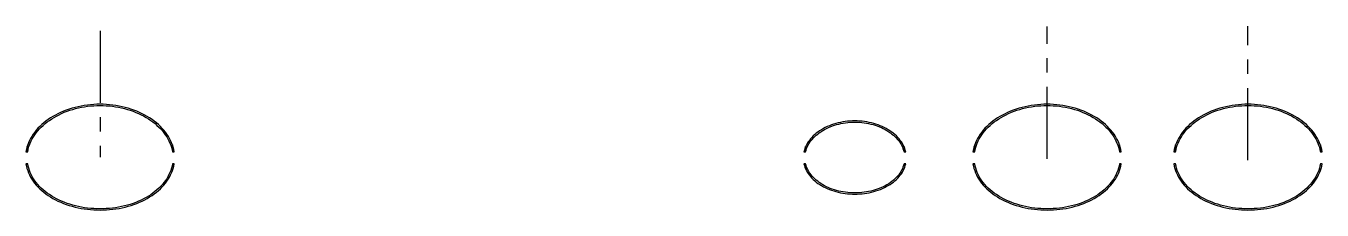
# Model space of a CAD drawing. Header units: millimetres. Extents: x -379292 to 1221486, y 92049 to 447512.
# Drawn here: x -117356.8 to -117131, y 273518.5 to 273550.5 of the extents above; entities that cross this region are included whole.
import ezdxf

# ---------------------------------------------------------------- set-up
doc = ezdxf.new("R2010")
doc.units = ezdxf.units.MM
doc.linetypes.add('CENTER', pattern=[2, 1.25, -0.25, 0.25, -0.25])
doc.layers.add('_Systemair', color=3, linetype='Continuous', lineweight=30)
doc.layers.add('_Systemair Ventilation Equipments', color=7, linetype='Continuous', lineweight=30)

# ---------------------------------------------------------------- blocks, each defined once
blk = doc.blocks.new('AXC 1000 L')
at = {"layer": '_Systemair Ventilation Equipments', "color": 2, "linetype": 'CENTER'}
for p, q in [((10022.364, 3644.543), (10022.364, 3646.874)), ((10025.864, 3644.567), (10025.864, 3646.863)), ((10042.364, 3646.79), (10042.364, 3644.592))]:
    blk.add_line(p, q, dxfattribs=at)
at = {"layer": '_Systemair Ventilation Equipments', "color": 7, "linetype": 'Continuous'}
for p, q in [((10021.5, 3645.276), (10021.542, 3645.301)), ((10021.542, 3645.301), (10021.585, 3645.326)), ((10021.605, 3645.31), (10021.562, 3645.286)), ((10021.585, 3645.326), (10021.631, 3645.35)), ((10021.649, 3645.332), (10021.605, 3645.31)), ((10021.631, 3645.35), (10021.678, 3645.372)), ((10021.694, 3645.353), (10021.649, 3645.332)), ((10021.678, 3645.372), (10021.726, 3645.392)), ((10021.741, 3645.373), (10021.694, 3645.353)), ((10021.726, 3645.392), (10021.775, 3645.411)), ((10021.788, 3645.392), (10021.741, 3645.373)), ((10021.775, 3645.411), (10021.825, 3645.429)), ((10021.837, 3645.409), (10021.788, 3645.392)), ((10021.825, 3645.429), (10021.875, 3645.444)), ((10021.887, 3645.424), (10021.837, 3645.409)), ((10021.875, 3645.444), (10021.927, 3645.459)), ((10021.938, 3645.438), (10021.887, 3645.424)), ((10021.927, 3645.459), (10021.98, 3645.471)), ((10021.99, 3645.451), (10021.938, 3645.438)), ((10021.98, 3645.471), (10022.033, 3645.482)), ((10022.042, 3645.462), (10021.99, 3645.451)), ((10022.033, 3645.482), (10022.087, 3645.492)), ((10022.095, 3645.471), (10022.042, 3645.462)), ((10022.087, 3645.492), (10022.142, 3645.5)), ((10022.148, 3645.478), (10022.095, 3645.471)), ((10022.142, 3645.5), (10022.197, 3645.506)), ((10022.202, 3645.484), (10022.148, 3645.478)), ((10022.197, 3645.506), (10022.253, 3645.51)), ((10022.256, 3645.488), (10022.202, 3645.484)), ((10022.253, 3645.51), (10022.308, 3645.513)), ((10022.31, 3645.491), (10022.256, 3645.488)), ((10022.308, 3645.513), (10022.364, 3645.513)), ((10022.364, 3645.492), (10022.31, 3645.491)), ((10022.364, 3645.513), (10022.419, 3645.513)), ((10022.418, 3645.491), (10022.364, 3645.492)), ((10022.472, 3645.488), (10022.418, 3645.491)), ((10022.419, 3645.513), (10022.475, 3645.51)), ((10022.527, 3645.484), (10022.472, 3645.488)), ((10022.475, 3645.51), (10022.53, 3645.506)), ((10022.58, 3645.478), (10022.527, 3645.484)), ((10022.53, 3645.506), (10022.585, 3645.5)), ((10022.634, 3645.471), (10022.58, 3645.478)), ((10022.585, 3645.5), (10022.64, 3645.492)), ((10022.687, 3645.461), (10022.634, 3645.471)), ((10022.64, 3645.492), (10022.694, 3645.483)), ((10022.739, 3645.451), (10022.687, 3645.461)), ((10022.694, 3645.483), (10022.748, 3645.471)), ((10022.79, 3645.438), (10022.739, 3645.451)), ((10022.748, 3645.471), (10022.8, 3645.459)), ((10022.841, 3645.424), (10022.79, 3645.438)), ((10022.8, 3645.459), (10022.852, 3645.444)), ((10022.89, 3645.409), (10022.841, 3645.424)), ((10022.852, 3645.444), (10022.904, 3645.428)), ((10022.939, 3645.392), (10022.89, 3645.409)), ((10022.904, 3645.428), (10022.954, 3645.411)), ((10022.987, 3645.374), (10022.939, 3645.392)), ((10022.954, 3645.411), (10023.003, 3645.392)), ((10023.034, 3645.354), (10022.987, 3645.374)), ((10023.003, 3645.392), (10023.051, 3645.371)), ((10023.079, 3645.332), (10023.034, 3645.354)), ((10023.051, 3645.371), (10023.097, 3645.35)), ((10023.123, 3645.309), (10023.079, 3645.332)), ((10023.097, 3645.35), (10023.142, 3645.326)), ((10023.166, 3645.285), (10023.123, 3645.309)), ((10023.142, 3645.326), (10023.186, 3645.302)), ((10023.186, 3645.302), (10023.228, 3645.276)), ((10025, 3645.276), (10025.042, 3645.301)), ((10025.042, 3645.301), (10025.085, 3645.326)), ((10025.105, 3645.31), (10025.062, 3645.286)), ((10025.085, 3645.326), (10025.131, 3645.35)), ((10025.149, 3645.332), (10025.105, 3645.31)), ((10025.131, 3645.35), (10025.178, 3645.372)), ((10025.194, 3645.353), (10025.149, 3645.332)), ((10025.178, 3645.372), (10025.226, 3645.392)), ((10025.241, 3645.373), (10025.194, 3645.353)), ((10025.226, 3645.392), (10025.275, 3645.411)), ((10025.288, 3645.392), (10025.241, 3645.373)), ((10025.275, 3645.411), (10025.325, 3645.429)), ((10025.337, 3645.409), (10025.288, 3645.392)), ((10025.325, 3645.429), (10025.375, 3645.444)), ((10025.387, 3645.424), (10025.337, 3645.409)), ((10025.375, 3645.444), (10025.427, 3645.459)), ((10025.438, 3645.438), (10025.387, 3645.424)), ((10025.427, 3645.459), (10025.48, 3645.471)), ((10025.49, 3645.451), (10025.438, 3645.438)), ((10025.48, 3645.471), (10025.533, 3645.482)), ((10025.542, 3645.462), (10025.49, 3645.451)), ((10025.533, 3645.482), (10025.587, 3645.492)), ((10025.595, 3645.471), (10025.542, 3645.462)), ((10025.587, 3645.492), (10025.642, 3645.5)), ((10025.648, 3645.478), (10025.595, 3645.471)), ((10025.642, 3645.5), (10025.697, 3645.506)), ((10025.702, 3645.484), (10025.648, 3645.478)), ((10025.697, 3645.506), (10025.753, 3645.51)), ((10025.756, 3645.488), (10025.702, 3645.484)), ((10025.753, 3645.51), (10025.808, 3645.513)), ((10025.81, 3645.491), (10025.756, 3645.488)), ((10025.808, 3645.513), (10025.864, 3645.513)), ((10025.864, 3645.492), (10025.81, 3645.491)), ((10025.864, 3645.513), (10025.919, 3645.513)), ((10025.918, 3645.491), (10025.864, 3645.492)), ((10025.972, 3645.488), (10025.918, 3645.491)), ((10025.919, 3645.513), (10025.975, 3645.51)), ((10026.027, 3645.484), (10025.972, 3645.488)), ((10025.975, 3645.51), (10026.03, 3645.506)), ((10026.08, 3645.478), (10026.027, 3645.484)), ((10026.03, 3645.506), (10026.085, 3645.5)), ((10026.134, 3645.471), (10026.08, 3645.478)), ((10026.085, 3645.5), (10026.14, 3645.492)), ((10026.187, 3645.461), (10026.134, 3645.471)), ((10026.14, 3645.492), (10026.194, 3645.483)), ((10026.239, 3645.451), (10026.187, 3645.461)), ((10026.194, 3645.483), (10026.248, 3645.471)), ((10026.29, 3645.438), (10026.239, 3645.451)), ((10026.248, 3645.471), (10026.3, 3645.459)), ((10026.341, 3645.424), (10026.29, 3645.438)), ((10026.3, 3645.459), (10026.352, 3645.444)), ((10026.39, 3645.409), (10026.341, 3645.424)), ((10026.352, 3645.444), (10026.404, 3645.428)), ((10026.439, 3645.392), (10026.39, 3645.409)), ((10026.404, 3645.428), (10026.454, 3645.411)), ((10026.487, 3645.374), (10026.439, 3645.392)), ((10026.454, 3645.411), (10026.503, 3645.392)), ((10026.534, 3645.354), (10026.487, 3645.374)), ((10026.503, 3645.392), (10026.551, 3645.371)), ((10026.579, 3645.332), (10026.534, 3645.354)), ((10026.551, 3645.371), (10026.597, 3645.35)), ((10026.623, 3645.309), (10026.579, 3645.332)), ((10026.597, 3645.35), (10026.642, 3645.326)), ((10026.666, 3645.285), (10026.623, 3645.309)), ((10026.642, 3645.326), (10026.686, 3645.302)), ((10026.686, 3645.302), (10026.728, 3645.276)), ((10041.5, 3645.276), (10041.542, 3645.301)), ((10041.542, 3645.301), (10041.585, 3645.326)), ((10041.605, 3645.31), (10041.562, 3645.286)), ((10041.585, 3645.326), (10041.631, 3645.35)), ((10041.649, 3645.332), (10041.605, 3645.31)), ((10041.631, 3645.35), (10041.678, 3645.372)), ((10041.694, 3645.353), (10041.649, 3645.332)), ((10041.678, 3645.372), (10041.726, 3645.392)), ((10041.741, 3645.373), (10041.694, 3645.353)), ((10041.726, 3645.392), (10041.775, 3645.411)), ((10041.788, 3645.392), (10041.741, 3645.373)), ((10041.775, 3645.411), (10041.825, 3645.429)), ((10041.837, 3645.409), (10041.788, 3645.392)), ((10041.825, 3645.429), (10041.875, 3645.444)), ((10041.887, 3645.424), (10041.837, 3645.409)), ((10041.875, 3645.444), (10041.927, 3645.459)), ((10041.938, 3645.438), (10041.887, 3645.424)), ((10041.927, 3645.459), (10041.98, 3645.471)), ((10041.99, 3645.451), (10041.938, 3645.438)), ((10041.98, 3645.471), (10042.033, 3645.482)), ((10042.042, 3645.462), (10041.99, 3645.451)), ((10042.033, 3645.482), (10042.087, 3645.492)), ((10042.095, 3645.471), (10042.042, 3645.462)), ((10042.087, 3645.492), (10042.142, 3645.5)), ((10042.148, 3645.478), (10042.095, 3645.471)), ((10042.142, 3645.5), (10042.197, 3645.506)), ((10042.202, 3645.484), (10042.148, 3645.478)), ((10042.197, 3645.506), (10042.253, 3645.51)), ((10042.256, 3645.488), (10042.202, 3645.484)), ((10042.253, 3645.51), (10042.308, 3645.513)), ((10042.31, 3645.491), (10042.256, 3645.488)), ((10042.308, 3645.513), (10042.364, 3645.513)), ((10042.364, 3645.492), (10042.31, 3645.491)), ((10042.364, 3645.513), (10042.419, 3645.513)), ((10042.418, 3645.491), (10042.364, 3645.492)), ((10042.472, 3645.488), (10042.418, 3645.491)), ((10042.419, 3645.513), (10042.475, 3645.51)), ((10042.527, 3645.484), (10042.472, 3645.488)), ((10042.475, 3645.51), (10042.53, 3645.506)), ((10042.58, 3645.478), (10042.527, 3645.484)), ((10042.53, 3645.506), (10042.585, 3645.5)), ((10042.634, 3645.471), (10042.58, 3645.478)), ((10042.585, 3645.5), (10042.64, 3645.492)), ((10042.687, 3645.461), (10042.634, 3645.471)), ((10042.64, 3645.492), (10042.694, 3645.483)), ((10042.739, 3645.451), (10042.687, 3645.461)), ((10042.694, 3645.483), (10042.748, 3645.471)), ((10042.79, 3645.438), (10042.739, 3645.451)), ((10042.748, 3645.471), (10042.8, 3645.459)), ((10042.841, 3645.424), (10042.79, 3645.438)), ((10042.8, 3645.459), (10042.852, 3645.444)), ((10042.89, 3645.409), (10042.841, 3645.424)), ((10042.852, 3645.444), (10042.904, 3645.428)), ((10042.939, 3645.392), (10042.89, 3645.409)), ((10042.904, 3645.428), (10042.954, 3645.411)), ((10042.987, 3645.374), (10042.939, 3645.392)), ((10042.954, 3645.411), (10043.003, 3645.392)), ((10043.034, 3645.354), (10042.987, 3645.374)), ((10043.003, 3645.392), (10043.051, 3645.371)), ((10043.079, 3645.332), (10043.034, 3645.354)), ((10043.051, 3645.371), (10043.097, 3645.35)), ((10043.123, 3645.309), (10043.079, 3645.332)), ((10043.097, 3645.35), (10043.142, 3645.326)), ((10043.166, 3645.285), (10043.123, 3645.309)), ((10043.142, 3645.326), (10043.186, 3645.302)), ((10043.186, 3645.302), (10043.228, 3645.276)), ((10021.251, 3645.061), (10021.281, 3645.095)), ((10021.308, 3645.085), (10021.279, 3645.052)), ((10021.281, 3645.095), (10021.313, 3645.127)), ((10021.339, 3645.117), (10021.308, 3645.085)), ((10021.313, 3645.127), (10021.347, 3645.159)), ((10021.372, 3645.147), (10021.339, 3645.117)), ((10021.347, 3645.159), (10021.383, 3645.19)), ((10021.406, 3645.177), (10021.372, 3645.147)), ((10021.383, 3645.19), (10021.42, 3645.22)), ((10021.443, 3645.206), (10021.406, 3645.177)), ((10021.42, 3645.22), (10021.459, 3645.248)), ((10021.481, 3645.234), (10021.443, 3645.206)), ((10021.459, 3645.248), (10021.5, 3645.276)), ((10021.521, 3645.26), (10021.481, 3645.234)), ((10021.562, 3645.286), (10021.521, 3645.26)), ((10023.207, 3645.26), (10023.166, 3645.285)), ((10023.247, 3645.234), (10023.207, 3645.26)), ((10023.228, 3645.276), (10023.269, 3645.248)), ((10023.285, 3645.206), (10023.247, 3645.234)), ((10023.269, 3645.248), (10023.308, 3645.22)), ((10023.321, 3645.177), (10023.285, 3645.206)), ((10023.308, 3645.22), (10023.345, 3645.19)), ((10023.356, 3645.147), (10023.321, 3645.177)), ((10023.345, 3645.19), (10023.381, 3645.16)), ((10023.389, 3645.116), (10023.356, 3645.147)), ((10023.381, 3645.16), (10023.414, 3645.128)), ((10023.421, 3645.084), (10023.389, 3645.116)), ((10023.414, 3645.128), (10023.446, 3645.096)), ((10023.45, 3645.051), (10023.421, 3645.084)), ((10023.446, 3645.096), (10023.476, 3645.062)), ((10024.751, 3645.061), (10024.781, 3645.095)), ((10024.808, 3645.085), (10024.779, 3645.052)), ((10024.781, 3645.095), (10024.813, 3645.127)), ((10024.839, 3645.117), (10024.808, 3645.085)), ((10024.813, 3645.127), (10024.847, 3645.159)), ((10024.872, 3645.147), (10024.839, 3645.117)), ((10024.847, 3645.159), (10024.883, 3645.19)), ((10024.906, 3645.177), (10024.872, 3645.147)), ((10024.883, 3645.19), (10024.92, 3645.22)), ((10024.943, 3645.206), (10024.906, 3645.177)), ((10024.92, 3645.22), (10024.959, 3645.248)), ((10024.981, 3645.234), (10024.943, 3645.206)), ((10024.959, 3645.248), (10025, 3645.276)), ((10025.021, 3645.26), (10024.981, 3645.234)), ((10025.062, 3645.286), (10025.021, 3645.26)), ((10026.707, 3645.26), (10026.666, 3645.285)), ((10026.747, 3645.234), (10026.707, 3645.26)), ((10026.728, 3645.276), (10026.769, 3645.248)), ((10026.785, 3645.206), (10026.747, 3645.234)), ((10026.769, 3645.248), (10026.808, 3645.22)), ((10026.821, 3645.177), (10026.785, 3645.206)), ((10026.808, 3645.22), (10026.845, 3645.19)), ((10026.856, 3645.147), (10026.821, 3645.177)), ((10026.845, 3645.19), (10026.881, 3645.16)), ((10026.889, 3645.116), (10026.856, 3645.147)), ((10026.881, 3645.16), (10026.914, 3645.128)), ((10026.921, 3645.084), (10026.889, 3645.116)), ((10026.914, 3645.128), (10026.946, 3645.096)), ((10026.95, 3645.051), (10026.921, 3645.084)), ((10026.946, 3645.096), (10026.976, 3645.062)), ((10028.602, 3645.052), (10028.633, 3645.072)), ((10028.633, 3645.072), (10028.666, 3645.091)), ((10028.685, 3645.074), (10028.654, 3645.056)), ((10028.666, 3645.091), (10028.7, 3645.109)), ((10028.718, 3645.091), (10028.685, 3645.074)), ((10028.7, 3645.109), (10028.735, 3645.125)), ((10028.751, 3645.107), (10028.718, 3645.091)), ((10028.735, 3645.125), (10028.771, 3645.141)), ((10028.786, 3645.122), (10028.751, 3645.107)), ((10028.771, 3645.141), (10028.808, 3645.155)), ((10028.822, 3645.136), (10028.786, 3645.122)), ((10028.808, 3645.155), (10028.846, 3645.168)), ((10028.858, 3645.148), (10028.822, 3645.136)), ((10028.846, 3645.168), (10028.885, 3645.18)), ((10028.896, 3645.16), (10028.858, 3645.148)), ((10028.885, 3645.18), (10028.924, 3645.19)), ((10028.934, 3645.17), (10028.896, 3645.16)), ((10028.924, 3645.19), (10028.964, 3645.199)), ((10028.973, 3645.178), (10028.934, 3645.17)), ((10028.964, 3645.199), (10029.005, 3645.207)), ((10029.013, 3645.186), (10028.973, 3645.178)), ((10029.005, 3645.207), (10029.046, 3645.213)), ((10029.052, 3645.192), (10029.013, 3645.186)), ((10029.046, 3645.213), (10029.088, 3645.218)), ((10029.092, 3645.197), (10029.052, 3645.192)), ((10029.088, 3645.218), (10029.13, 3645.222)), ((10029.133, 3645.2), (10029.092, 3645.197)), ((10029.13, 3645.222), (10029.172, 3645.224)), ((10029.173, 3645.202), (10029.133, 3645.2)), ((10029.172, 3645.224), (10029.214, 3645.224)), ((10029.214, 3645.203), (10029.173, 3645.202)), ((10029.214, 3645.224), (10029.256, 3645.224)), ((10029.255, 3645.202), (10029.214, 3645.203)), ((10029.295, 3645.2), (10029.255, 3645.202)), ((10029.256, 3645.224), (10029.298, 3645.222)), ((10029.336, 3645.197), (10029.295, 3645.2)), ((10029.298, 3645.222), (10029.34, 3645.218)), ((10029.376, 3645.192), (10029.336, 3645.197)), ((10029.34, 3645.218), (10029.382, 3645.213)), ((10029.416, 3645.186), (10029.376, 3645.192)), ((10029.382, 3645.213), (10029.423, 3645.207)), ((10029.455, 3645.178), (10029.416, 3645.186)), ((10029.423, 3645.207), (10029.464, 3645.199)), ((10029.494, 3645.17), (10029.455, 3645.178)), ((10029.464, 3645.199), (10029.504, 3645.19)), ((10029.532, 3645.16), (10029.494, 3645.17)), ((10029.504, 3645.19), (10029.544, 3645.179)), ((10029.569, 3645.148), (10029.532, 3645.16)), ((10029.544, 3645.179), (10029.583, 3645.168)), ((10029.605, 3645.136), (10029.569, 3645.148)), ((10029.583, 3645.168), (10029.621, 3645.154)), ((10029.641, 3645.122), (10029.605, 3645.136)), ((10029.621, 3645.154), (10029.658, 3645.14)), ((10029.675, 3645.108), (10029.641, 3645.122)), ((10029.658, 3645.14), (10029.694, 3645.125)), ((10029.709, 3645.092), (10029.675, 3645.108)), ((10029.694, 3645.125), (10029.729, 3645.108)), ((10029.742, 3645.075), (10029.709, 3645.092)), ((10029.729, 3645.108), (10029.762, 3645.09)), ((10029.774, 3645.056), (10029.742, 3645.075)), ((10029.762, 3645.09), (10029.795, 3645.072)), ((10029.795, 3645.072), (10029.827, 3645.051)), ((10041.251, 3645.061), (10041.281, 3645.095)), ((10041.308, 3645.085), (10041.279, 3645.052)), ((10041.281, 3645.095), (10041.313, 3645.127)), ((10041.339, 3645.117), (10041.308, 3645.085)), ((10041.313, 3645.127), (10041.347, 3645.159)), ((10041.372, 3645.147), (10041.339, 3645.117)), ((10041.347, 3645.159), (10041.383, 3645.19)), ((10041.406, 3645.177), (10041.372, 3645.147)), ((10041.383, 3645.19), (10041.42, 3645.22)), ((10041.443, 3645.206), (10041.406, 3645.177)), ((10041.42, 3645.22), (10041.459, 3645.248)), ((10041.481, 3645.234), (10041.443, 3645.206)), ((10041.459, 3645.248), (10041.5, 3645.276)), ((10041.521, 3645.26), (10041.481, 3645.234)), ((10041.562, 3645.286), (10041.521, 3645.26)), ((10043.207, 3645.26), (10043.166, 3645.285)), ((10043.247, 3645.234), (10043.207, 3645.26)), ((10043.228, 3645.276), (10043.269, 3645.248)), ((10043.285, 3645.206), (10043.247, 3645.234)), ((10043.269, 3645.248), (10043.308, 3645.22)), ((10043.321, 3645.177), (10043.285, 3645.206)), ((10043.308, 3645.22), (10043.345, 3645.19)), ((10043.356, 3645.147), (10043.321, 3645.177)), ((10043.345, 3645.19), (10043.381, 3645.16)), ((10043.389, 3645.116), (10043.356, 3645.147)), ((10043.381, 3645.16), (10043.414, 3645.128)), ((10043.421, 3645.084), (10043.389, 3645.116)), ((10043.414, 3645.128), (10043.446, 3645.096)), ((10043.45, 3645.051), (10043.421, 3645.084)), ((10043.446, 3645.096), (10043.476, 3645.062)), ((10021.102, 3644.805), (10021.117, 3644.843)), ((10021.117, 3644.843), (10021.134, 3644.881)), ((10021.147, 3644.84), (10021.133, 3644.803)), ((10021.134, 3644.881), (10021.153, 3644.919)), ((10021.164, 3644.877), (10021.147, 3644.84)), ((10021.153, 3644.919), (10021.174, 3644.955)), ((10021.182, 3644.913), (10021.164, 3644.877)), ((10021.174, 3644.955), (10021.198, 3644.991)), ((10021.203, 3644.949), (10021.182, 3644.913)), ((10021.198, 3644.991), (10021.223, 3645.026)), ((10021.227, 3644.984), (10021.203, 3644.949)), ((10021.223, 3645.026), (10021.251, 3645.061)), ((10021.252, 3645.019), (10021.227, 3644.984)), ((10021.279, 3645.052), (10021.252, 3645.019)), ((10023.477, 3645.018), (10023.45, 3645.051)), ((10023.476, 3645.062), (10023.503, 3645.028)), ((10023.502, 3644.983), (10023.477, 3645.018)), ((10023.525, 3644.948), (10023.502, 3644.983)), ((10023.503, 3645.028), (10023.529, 3644.992)), ((10023.546, 3644.913), (10023.525, 3644.948)), ((10023.529, 3644.992), (10023.553, 3644.956)), ((10023.565, 3644.876), (10023.546, 3644.913)), ((10023.553, 3644.956), (10023.574, 3644.919)), ((10023.581, 3644.839), (10023.565, 3644.876)), ((10023.574, 3644.919), (10023.594, 3644.882)), ((10023.596, 3644.802), (10023.581, 3644.839)), ((10023.594, 3644.882), (10023.611, 3644.844)), ((10023.611, 3644.844), (10023.625, 3644.806)), ((10024.602, 3644.805), (10024.617, 3644.843)), ((10024.617, 3644.843), (10024.634, 3644.881)), ((10024.647, 3644.84), (10024.633, 3644.803)), ((10024.634, 3644.881), (10024.653, 3644.919)), ((10024.664, 3644.877), (10024.647, 3644.84)), ((10024.653, 3644.919), (10024.674, 3644.955)), ((10024.682, 3644.913), (10024.664, 3644.877)), ((10024.674, 3644.955), (10024.698, 3644.991)), ((10024.703, 3644.949), (10024.682, 3644.913)), ((10024.698, 3644.991), (10024.723, 3645.026)), ((10024.727, 3644.984), (10024.703, 3644.949)), ((10024.723, 3645.026), (10024.751, 3645.061)), ((10024.752, 3645.019), (10024.727, 3644.984)), ((10024.779, 3645.052), (10024.752, 3645.019)), ((10026.977, 3645.018), (10026.95, 3645.051)), ((10026.976, 3645.062), (10027.003, 3645.028)), ((10027.002, 3644.983), (10026.977, 3645.018)), ((10027.025, 3644.948), (10027.002, 3644.983)), ((10027.003, 3645.028), (10027.029, 3644.992)), ((10027.046, 3644.913), (10027.025, 3644.948)), ((10027.029, 3644.992), (10027.053, 3644.956)), ((10027.065, 3644.876), (10027.046, 3644.913)), ((10027.053, 3644.956), (10027.074, 3644.919)), ((10027.081, 3644.839), (10027.065, 3644.876)), ((10027.074, 3644.919), (10027.094, 3644.882)), ((10027.096, 3644.802), (10027.081, 3644.839)), ((10027.094, 3644.882), (10027.111, 3644.844)), ((10027.111, 3644.844), (10027.125, 3644.806)), ((10028.385, 3644.832), (10028.403, 3644.859)), ((10028.403, 3644.859), (10028.422, 3644.886)), ((10028.432, 3644.853), (10028.415, 3644.827)), ((10028.422, 3644.886), (10028.443, 3644.912)), ((10028.45, 3644.878), (10028.432, 3644.853)), ((10028.443, 3644.912), (10028.466, 3644.938)), ((10028.471, 3644.903), (10028.45, 3644.878)), ((10028.466, 3644.938), (10028.49, 3644.963)), ((10028.492, 3644.928), (10028.471, 3644.903)), ((10028.49, 3644.963), (10028.516, 3644.986)), ((10028.516, 3644.951), (10028.492, 3644.928)), ((10028.516, 3644.986), (10028.543, 3645.009)), ((10028.54, 3644.974), (10028.516, 3644.951)), ((10028.567, 3644.996), (10028.54, 3644.974)), ((10028.543, 3645.009), (10028.572, 3645.031)), ((10028.594, 3645.017), (10028.567, 3644.996)), ((10028.572, 3645.031), (10028.602, 3645.052)), ((10028.623, 3645.037), (10028.594, 3645.017)), ((10028.654, 3645.056), (10028.623, 3645.037)), ((10029.804, 3645.037), (10029.774, 3645.056)), ((10029.833, 3645.017), (10029.804, 3645.037)), ((10029.827, 3645.051), (10029.857, 3645.03)), ((10029.86, 3644.996), (10029.833, 3645.017)), ((10029.857, 3645.03), (10029.885, 3645.009)), ((10029.887, 3644.974), (10029.86, 3644.996)), ((10029.885, 3645.009), (10029.913, 3644.986)), ((10029.912, 3644.952), (10029.887, 3644.974)), ((10029.935, 3644.928), (10029.912, 3644.952)), ((10029.913, 3644.986), (10029.938, 3644.962)), ((10029.957, 3644.903), (10029.935, 3644.928)), ((10029.938, 3644.962), (10029.962, 3644.938)), ((10029.978, 3644.878), (10029.957, 3644.903)), ((10029.962, 3644.938), (10029.985, 3644.912)), ((10029.996, 3644.853), (10029.978, 3644.878)), ((10029.985, 3644.912), (10030.006, 3644.886)), ((10030.013, 3644.826), (10029.996, 3644.853)), ((10030.006, 3644.886), (10030.025, 3644.86)), ((10030.025, 3644.86), (10030.042, 3644.832)), ((10041.102, 3644.805), (10041.117, 3644.843)), ((10041.117, 3644.843), (10041.134, 3644.881)), ((10041.147, 3644.84), (10041.133, 3644.803)), ((10041.134, 3644.881), (10041.153, 3644.919)), ((10041.164, 3644.877), (10041.147, 3644.84)), ((10041.153, 3644.919), (10041.174, 3644.955)), ((10041.182, 3644.913), (10041.164, 3644.877)), ((10041.174, 3644.955), (10041.198, 3644.991)), ((10041.203, 3644.949), (10041.182, 3644.913)), ((10041.198, 3644.991), (10041.223, 3645.026)), ((10041.227, 3644.984), (10041.203, 3644.949)), ((10041.223, 3645.026), (10041.251, 3645.061)), ((10041.252, 3645.019), (10041.227, 3644.984)), ((10041.279, 3645.052), (10041.252, 3645.019)), ((10043.477, 3645.018), (10043.45, 3645.051)), ((10043.476, 3645.062), (10043.503, 3645.028)), ((10043.502, 3644.983), (10043.477, 3645.018)), ((10043.525, 3644.948), (10043.502, 3644.983)), ((10043.503, 3645.028), (10043.529, 3644.992)), ((10043.546, 3644.913), (10043.525, 3644.948)), ((10043.529, 3644.992), (10043.553, 3644.956)), ((10043.565, 3644.876), (10043.546, 3644.913)), ((10043.553, 3644.956), (10043.574, 3644.919)), ((10043.581, 3644.839), (10043.565, 3644.876)), ((10043.574, 3644.919), (10043.594, 3644.882)), ((10043.596, 3644.802), (10043.581, 3644.839)), ((10043.594, 3644.882), (10043.611, 3644.844)), ((10043.611, 3644.844), (10043.625, 3644.806)), ((10021.073, 3644.689), (10021.08, 3644.728)), ((10021.103, 3644.689), (10021.073, 3644.689)), ((10021.08, 3644.728), (10021.09, 3644.767)), ((10021.09, 3644.767), (10021.102, 3644.805)), ((10021.103, 3644.806), (10021.103, 3644.689)), ((10021.11, 3644.727), (10021.103, 3644.689)), ((10021.12, 3644.765), (10021.11, 3644.727)), ((10021.133, 3644.803), (10021.12, 3644.765)), ((10023.608, 3644.765), (10023.596, 3644.802)), ((10023.617, 3644.727), (10023.608, 3644.765)), ((10023.625, 3644.689), (10023.617, 3644.727)), ((10023.625, 3644.689), (10023.625, 3644.806)), ((10023.625, 3644.806), (10023.638, 3644.767)), ((10023.655, 3644.689), (10023.625, 3644.689)), ((10023.638, 3644.767), (10023.648, 3644.728)), ((10023.648, 3644.728), (10023.655, 3644.689)), ((10024.573, 3644.689), (10024.58, 3644.728)), ((10024.603, 3644.689), (10024.573, 3644.689)), ((10024.58, 3644.728), (10024.59, 3644.767)), ((10024.59, 3644.767), (10024.602, 3644.805)), ((10024.603, 3644.806), (10024.603, 3644.689)), ((10024.61, 3644.727), (10024.603, 3644.689)), ((10024.62, 3644.765), (10024.61, 3644.727)), ((10024.633, 3644.803), (10024.62, 3644.765)), ((10027.108, 3644.765), (10027.096, 3644.802)), ((10027.117, 3644.727), (10027.108, 3644.765)), ((10027.125, 3644.689), (10027.117, 3644.727)), ((10027.125, 3644.689), (10027.125, 3644.806)), ((10027.125, 3644.806), (10027.138, 3644.767)), ((10027.155, 3644.689), (10027.125, 3644.689)), ((10027.138, 3644.767), (10027.148, 3644.728)), ((10027.148, 3644.728), (10027.155, 3644.689)), ((10028.327, 3644.689), (10028.335, 3644.718)), ((10028.357, 3644.689), (10028.327, 3644.689)), ((10028.335, 3644.718), (10028.344, 3644.747)), ((10028.344, 3644.747), (10028.356, 3644.776)), ((10028.356, 3644.776), (10028.37, 3644.804)), ((10028.357, 3644.777), (10028.357, 3644.689)), ((10028.365, 3644.717), (10028.357, 3644.689)), ((10028.375, 3644.745), (10028.365, 3644.717)), ((10028.37, 3644.804), (10028.385, 3644.832)), ((10028.386, 3644.773), (10028.375, 3644.745)), ((10028.4, 3644.8), (10028.386, 3644.773)), ((10028.415, 3644.827), (10028.4, 3644.8)), ((10030.028, 3644.8), (10030.013, 3644.826)), ((10030.042, 3644.772), (10030.028, 3644.8)), ((10030.042, 3644.832), (10030.058, 3644.804)), ((10030.053, 3644.745), (10030.042, 3644.772)), ((10030.063, 3644.717), (10030.053, 3644.745)), ((10030.058, 3644.804), (10030.071, 3644.776)), ((10030.071, 3644.689), (10030.063, 3644.717)), ((10030.071, 3644.689), (10030.071, 3644.777)), ((10030.071, 3644.776), (10030.083, 3644.747)), ((10030.101, 3644.689), (10030.071, 3644.689)), ((10030.083, 3644.747), (10030.093, 3644.718)), ((10030.093, 3644.718), (10030.101, 3644.689)), ((10041.073, 3644.689), (10041.08, 3644.728)), ((10041.103, 3644.689), (10041.073, 3644.689)), ((10041.08, 3644.728), (10041.09, 3644.767)), ((10041.09, 3644.767), (10041.102, 3644.805)), ((10041.103, 3644.806), (10041.103, 3644.689)), ((10041.11, 3644.727), (10041.103, 3644.689)), ((10041.12, 3644.765), (10041.11, 3644.727)), ((10041.133, 3644.803), (10041.12, 3644.765)), ((10043.608, 3644.765), (10043.596, 3644.802)), ((10043.617, 3644.727), (10043.608, 3644.765)), ((10043.625, 3644.689), (10043.617, 3644.727)), ((10043.625, 3644.689), (10043.625, 3644.806)), ((10043.625, 3644.806), (10043.638, 3644.767)), ((10043.655, 3644.689), (10043.625, 3644.689)), ((10043.638, 3644.767), (10043.648, 3644.728)), ((10043.648, 3644.728), (10043.655, 3644.689)), ((10021.073, 3644.476), (10021.103, 3644.476)), ((10021.08, 3644.437), (10021.073, 3644.476)), ((10021.09, 3644.398), (10021.08, 3644.437)), ((10021.103, 3644.36), (10021.09, 3644.398)), ((10021.103, 3644.476), (10021.11, 3644.439)), ((10021.11, 3644.439), (10021.12, 3644.401)), ((10021.12, 3644.401), (10021.132, 3644.364)), ((10023.595, 3644.363), (10023.607, 3644.4)), ((10023.607, 3644.4), (10023.617, 3644.438)), ((10023.617, 3644.438), (10023.625, 3644.476)), ((10023.625, 3644.476), (10023.655, 3644.476)), ((10023.638, 3644.399), (10023.625, 3644.361)), ((10023.648, 3644.438), (10023.638, 3644.399)), ((10023.655, 3644.476), (10023.648, 3644.438)), ((10024.573, 3644.476), (10024.603, 3644.476)), ((10024.58, 3644.437), (10024.573, 3644.476)), ((10024.59, 3644.398), (10024.58, 3644.437)), ((10024.603, 3644.36), (10024.59, 3644.398)), ((10024.603, 3644.476), (10024.61, 3644.439)), ((10024.61, 3644.439), (10024.62, 3644.401)), ((10024.62, 3644.401), (10024.632, 3644.364)), ((10027.095, 3644.363), (10027.107, 3644.4)), ((10027.107, 3644.4), (10027.117, 3644.438)), ((10027.117, 3644.438), (10027.125, 3644.476)), ((10027.125, 3644.476), (10027.155, 3644.476)), ((10027.138, 3644.399), (10027.125, 3644.361)), ((10027.148, 3644.438), (10027.138, 3644.399)), ((10027.155, 3644.476), (10027.148, 3644.438)), ((10028.327, 3644.476), (10028.357, 3644.476)), ((10028.335, 3644.447), (10028.327, 3644.476)), ((10028.345, 3644.418), (10028.335, 3644.447)), ((10028.356, 3644.39), (10028.345, 3644.418)), ((10028.37, 3644.362), (10028.356, 3644.39)), ((10028.357, 3644.476), (10028.365, 3644.448)), ((10028.365, 3644.448), (10028.375, 3644.421)), ((10028.375, 3644.421), (10028.386, 3644.393)), ((10028.386, 3644.393), (10028.4, 3644.366)), ((10030.028, 3644.366), (10030.041, 3644.393)), ((10030.041, 3644.393), (10030.053, 3644.42)), ((10030.053, 3644.42), (10030.063, 3644.448)), ((10030.072, 3644.39), (10030.058, 3644.362)), ((10030.063, 3644.448), (10030.071, 3644.476)), ((10030.071, 3644.476), (10030.101, 3644.476)), ((10030.083, 3644.418), (10030.072, 3644.39)), ((10030.093, 3644.447), (10030.083, 3644.418)), ((10030.101, 3644.476), (10030.093, 3644.447)), ((10041.073, 3644.476), (10041.103, 3644.476)), ((10041.08, 3644.437), (10041.073, 3644.476)), ((10041.09, 3644.398), (10041.08, 3644.437)), ((10041.103, 3644.36), (10041.09, 3644.398)), ((10041.103, 3644.476), (10041.11, 3644.439)), ((10041.11, 3644.439), (10041.12, 3644.401)), ((10041.12, 3644.401), (10041.132, 3644.364)), ((10043.595, 3644.363), (10043.607, 3644.4)), ((10043.607, 3644.4), (10043.617, 3644.438)), ((10043.617, 3644.438), (10043.625, 3644.476)), ((10043.625, 3644.476), (10043.655, 3644.476)), ((10043.638, 3644.399), (10043.625, 3644.361)), ((10043.648, 3644.438), (10043.638, 3644.399)), ((10043.655, 3644.476), (10043.648, 3644.438)), ((10021.117, 3644.323), (10021.103, 3644.36)), ((10021.134, 3644.285), (10021.117, 3644.323)), ((10021.132, 3644.364), (10021.147, 3644.327)), ((10021.153, 3644.249), (10021.134, 3644.285)), ((10021.147, 3644.327), (10021.163, 3644.291)), ((10021.175, 3644.213), (10021.153, 3644.249)), ((10021.163, 3644.291), (10021.182, 3644.255)), ((10021.199, 3644.177), (10021.175, 3644.213)), ((10021.182, 3644.255), (10021.203, 3644.22)), ((10021.224, 3644.143), (10021.199, 3644.177)), ((10021.203, 3644.22), (10021.226, 3644.186)), ((10021.226, 3644.186), (10021.251, 3644.152)), ((10023.476, 3644.151), (10023.501, 3644.185)), ((10023.501, 3644.185), (10023.524, 3644.219)), ((10023.53, 3644.178), (10023.504, 3644.144)), ((10023.524, 3644.219), (10023.546, 3644.255)), ((10023.553, 3644.213), (10023.53, 3644.178)), ((10023.546, 3644.255), (10023.564, 3644.29)), ((10023.575, 3644.249), (10023.553, 3644.213)), ((10023.564, 3644.29), (10023.581, 3644.326)), ((10023.594, 3644.286), (10023.575, 3644.249)), ((10023.581, 3644.326), (10023.595, 3644.363)), ((10023.611, 3644.323), (10023.594, 3644.286)), ((10023.625, 3644.361), (10023.611, 3644.323)), ((10024.617, 3644.323), (10024.603, 3644.36)), ((10024.634, 3644.285), (10024.617, 3644.323)), ((10024.632, 3644.364), (10024.647, 3644.327)), ((10024.653, 3644.249), (10024.634, 3644.285)), ((10024.647, 3644.327), (10024.663, 3644.291)), ((10024.675, 3644.213), (10024.653, 3644.249)), ((10024.663, 3644.291), (10024.682, 3644.255)), ((10024.699, 3644.177), (10024.675, 3644.213)), ((10024.682, 3644.255), (10024.703, 3644.22)), ((10024.724, 3644.143), (10024.699, 3644.177)), ((10024.703, 3644.22), (10024.726, 3644.186)), ((10024.726, 3644.186), (10024.751, 3644.152)), ((10026.976, 3644.151), (10027.001, 3644.185)), ((10027.001, 3644.185), (10027.024, 3644.219)), ((10027.03, 3644.178), (10027.004, 3644.144)), ((10027.024, 3644.219), (10027.046, 3644.255)), ((10027.053, 3644.213), (10027.03, 3644.178)), ((10027.046, 3644.255), (10027.064, 3644.29)), ((10027.075, 3644.249), (10027.053, 3644.213)), ((10027.064, 3644.29), (10027.081, 3644.326)), ((10027.094, 3644.286), (10027.075, 3644.249)), ((10027.081, 3644.326), (10027.095, 3644.363)), ((10027.111, 3644.323), (10027.094, 3644.286)), ((10027.125, 3644.361), (10027.111, 3644.323)), ((10028.386, 3644.334), (10028.37, 3644.362)), ((10028.403, 3644.307), (10028.386, 3644.334)), ((10028.4, 3644.366), (10028.415, 3644.34)), ((10028.422, 3644.281), (10028.403, 3644.307)), ((10028.415, 3644.34), (10028.432, 3644.314)), ((10028.443, 3644.256), (10028.422, 3644.281)), ((10028.432, 3644.314), (10028.45, 3644.289)), ((10028.465, 3644.231), (10028.443, 3644.256)), ((10028.45, 3644.289), (10028.471, 3644.264)), ((10028.489, 3644.207), (10028.465, 3644.231)), ((10028.471, 3644.264), (10028.493, 3644.24)), ((10028.515, 3644.184), (10028.489, 3644.207)), ((10028.493, 3644.24), (10028.516, 3644.217)), ((10028.542, 3644.162), (10028.515, 3644.184)), ((10028.516, 3644.217), (10028.541, 3644.194)), ((10028.541, 3644.194), (10028.568, 3644.173)), ((10028.57, 3644.14), (10028.542, 3644.162)), ((10028.568, 3644.173), (10028.595, 3644.152)), ((10029.834, 3644.153), (10029.861, 3644.174)), ((10029.885, 3644.161), (10029.856, 3644.139)), ((10029.861, 3644.174), (10029.888, 3644.195)), ((10029.912, 3644.183), (10029.885, 3644.161)), ((10029.888, 3644.195), (10029.912, 3644.217)), ((10029.912, 3644.217), (10029.936, 3644.24)), ((10029.938, 3644.207), (10029.912, 3644.183)), ((10029.936, 3644.24), (10029.957, 3644.264)), ((10029.963, 3644.231), (10029.938, 3644.207)), ((10029.957, 3644.264), (10029.977, 3644.289)), ((10029.985, 3644.256), (10029.963, 3644.231)), ((10029.977, 3644.289), (10029.996, 3644.314)), ((10030.006, 3644.282), (10029.985, 3644.256)), ((10029.996, 3644.314), (10030.013, 3644.34)), ((10030.025, 3644.308), (10030.006, 3644.282)), ((10030.013, 3644.34), (10030.028, 3644.366)), ((10030.042, 3644.335), (10030.025, 3644.308)), ((10030.058, 3644.362), (10030.042, 3644.335)), ((10041.117, 3644.323), (10041.103, 3644.36)), ((10041.134, 3644.285), (10041.117, 3644.323)), ((10041.132, 3644.364), (10041.147, 3644.327)), ((10041.153, 3644.249), (10041.134, 3644.285)), ((10041.147, 3644.327), (10041.163, 3644.291)), ((10041.175, 3644.213), (10041.153, 3644.249)), ((10041.163, 3644.291), (10041.182, 3644.255)), ((10041.199, 3644.177), (10041.175, 3644.213)), ((10041.182, 3644.255), (10041.203, 3644.22)), ((10041.224, 3644.143), (10041.199, 3644.177)), ((10041.203, 3644.22), (10041.226, 3644.186)), ((10041.226, 3644.186), (10041.251, 3644.152)), ((10043.476, 3644.151), (10043.501, 3644.185)), ((10043.501, 3644.185), (10043.524, 3644.219)), ((10043.53, 3644.178), (10043.504, 3644.144)), ((10043.524, 3644.219), (10043.546, 3644.255)), ((10043.553, 3644.213), (10043.53, 3644.178)), ((10043.546, 3644.255), (10043.564, 3644.29)), ((10043.575, 3644.249), (10043.553, 3644.213)), ((10043.564, 3644.29), (10043.581, 3644.326)), ((10043.594, 3644.286), (10043.575, 3644.249)), ((10043.581, 3644.326), (10043.595, 3644.363)), ((10043.611, 3644.323), (10043.594, 3644.286)), ((10043.625, 3644.361), (10043.611, 3644.323)), ((10021.252, 3644.109), (10021.224, 3644.143)), ((10021.251, 3644.152), (10021.278, 3644.12)), ((10021.282, 3644.077), (10021.252, 3644.109)), ((10021.278, 3644.12), (10021.307, 3644.088)), ((10021.313, 3644.045), (10021.282, 3644.077)), ((10021.307, 3644.088), (10021.339, 3644.056)), ((10021.347, 3644.014), (10021.313, 3644.045)), ((10021.339, 3644.056), (10021.372, 3644.026)), ((10021.382, 3643.985), (10021.347, 3644.014)), ((10021.372, 3644.026), (10021.407, 3643.997)), ((10021.42, 3643.956), (10021.382, 3643.985)), ((10021.407, 3643.997), (10021.443, 3643.969)), ((10021.459, 3643.929), (10021.42, 3643.956)), ((10021.443, 3643.969), (10021.481, 3643.942)), ((10021.481, 3643.942), (10021.521, 3643.917)), ((10023.207, 3643.917), (10023.247, 3643.943)), ((10023.247, 3643.943), (10023.285, 3643.969)), ((10023.308, 3643.956), (10023.269, 3643.928)), ((10023.285, 3643.969), (10023.322, 3643.997)), ((10023.345, 3643.984), (10023.308, 3643.956)), ((10023.322, 3643.997), (10023.356, 3644.026)), ((10023.381, 3644.014), (10023.345, 3643.984)), ((10023.356, 3644.026), (10023.389, 3644.056)), ((10023.415, 3644.045), (10023.381, 3644.014)), ((10023.389, 3644.056), (10023.42, 3644.087)), ((10023.447, 3644.077), (10023.415, 3644.045)), ((10023.42, 3644.087), (10023.449, 3644.119)), ((10023.477, 3644.11), (10023.447, 3644.077)), ((10023.449, 3644.119), (10023.476, 3644.151)), ((10023.504, 3644.144), (10023.477, 3644.11)), ((10024.752, 3644.109), (10024.724, 3644.143)), ((10024.751, 3644.152), (10024.778, 3644.12)), ((10024.782, 3644.077), (10024.752, 3644.109)), ((10024.778, 3644.12), (10024.807, 3644.088)), ((10024.813, 3644.045), (10024.782, 3644.077)), ((10024.807, 3644.088), (10024.839, 3644.056)), ((10024.847, 3644.014), (10024.813, 3644.045)), ((10024.839, 3644.056), (10024.872, 3644.026)), ((10024.882, 3643.985), (10024.847, 3644.014)), ((10024.872, 3644.026), (10024.907, 3643.997)), ((10024.92, 3643.956), (10024.882, 3643.985)), ((10024.907, 3643.997), (10024.943, 3643.969)), ((10024.959, 3643.929), (10024.92, 3643.956)), ((10024.943, 3643.969), (10024.981, 3643.942)), ((10024.981, 3643.942), (10025.021, 3643.917)), ((10026.707, 3643.917), (10026.747, 3643.943)), ((10026.747, 3643.943), (10026.785, 3643.969)), ((10026.808, 3643.956), (10026.769, 3643.928)), ((10026.785, 3643.969), (10026.822, 3643.997)), ((10026.845, 3643.984), (10026.808, 3643.956)), ((10026.822, 3643.997), (10026.856, 3644.026)), ((10026.881, 3644.014), (10026.845, 3643.984)), ((10026.856, 3644.026), (10026.889, 3644.056)), ((10026.915, 3644.045), (10026.881, 3644.014)), ((10026.889, 3644.056), (10026.92, 3644.087)), ((10026.947, 3644.077), (10026.915, 3644.045)), ((10026.92, 3644.087), (10026.949, 3644.119)), ((10026.977, 3644.11), (10026.947, 3644.077)), ((10026.949, 3644.119), (10026.976, 3644.151)), ((10027.004, 3644.144), (10026.977, 3644.11)), ((10028.6, 3644.12), (10028.57, 3644.14)), ((10028.595, 3644.152), (10028.624, 3644.133)), ((10028.632, 3644.1), (10028.6, 3644.12)), ((10028.624, 3644.133), (10028.654, 3644.114)), ((10028.665, 3644.082), (10028.632, 3644.1)), ((10028.654, 3644.114), (10028.686, 3644.097)), ((10028.698, 3644.064), (10028.665, 3644.082)), ((10028.686, 3644.097), (10028.719, 3644.08)), ((10028.733, 3644.048), (10028.698, 3644.064)), ((10028.719, 3644.08), (10028.752, 3644.065)), ((10028.769, 3644.033), (10028.733, 3644.048)), ((10028.752, 3644.065), (10028.787, 3644.05)), ((10028.806, 3644.019), (10028.769, 3644.033)), ((10028.787, 3644.05), (10028.823, 3644.037)), ((10028.845, 3644.007), (10028.806, 3644.019)), ((10028.823, 3644.037), (10028.859, 3644.025)), ((10028.884, 3643.995), (10028.845, 3644.007)), ((10028.859, 3644.025), (10028.896, 3644.014)), ((10028.923, 3643.985), (10028.884, 3643.995)), ((10028.896, 3644.014), (10028.934, 3644.005)), ((10028.964, 3643.976), (10028.923, 3643.985)), ((10028.934, 3644.005), (10028.973, 3643.996)), ((10029.005, 3643.969), (10028.964, 3643.976)), ((10028.973, 3643.996), (10029.012, 3643.989)), ((10029.046, 3643.963), (10029.005, 3643.969)), ((10029.012, 3643.989), (10029.052, 3643.983)), ((10029.087, 3643.958), (10029.046, 3643.963)), ((10029.052, 3643.983), (10029.092, 3643.978)), ((10029.129, 3643.954), (10029.087, 3643.958)), ((10029.092, 3643.978), (10029.133, 3643.975)), ((10029.171, 3643.952), (10029.129, 3643.954)), ((10029.133, 3643.975), (10029.173, 3643.973)), ((10029.214, 3643.952), (10029.171, 3643.952)), ((10029.173, 3643.973), (10029.214, 3643.972)), ((10029.214, 3643.972), (10029.255, 3643.973)), ((10029.256, 3643.952), (10029.214, 3643.952)), ((10029.255, 3643.973), (10029.295, 3643.975)), ((10029.298, 3643.954), (10029.256, 3643.952)), ((10029.295, 3643.975), (10029.336, 3643.978)), ((10029.34, 3643.958), (10029.298, 3643.954)), ((10029.336, 3643.978), (10029.376, 3643.983)), ((10029.382, 3643.963), (10029.34, 3643.958)), ((10029.376, 3643.983), (10029.415, 3643.989)), ((10029.423, 3643.969), (10029.382, 3643.963)), ((10029.415, 3643.989), (10029.455, 3643.996)), ((10029.464, 3643.976), (10029.423, 3643.969)), ((10029.455, 3643.996), (10029.493, 3644.005)), ((10029.504, 3643.985), (10029.464, 3643.976)), ((10029.493, 3644.005), (10029.532, 3644.014)), ((10029.543, 3643.995), (10029.504, 3643.985)), ((10029.532, 3644.014), (10029.569, 3644.025)), ((10029.582, 3644.006), (10029.543, 3643.995)), ((10029.569, 3644.025), (10029.606, 3644.037)), ((10029.62, 3644.019), (10029.582, 3644.006)), ((10029.606, 3644.037), (10029.642, 3644.051)), ((10029.657, 3644.033), (10029.62, 3644.019)), ((10029.642, 3644.051), (10029.677, 3644.065)), ((10029.693, 3644.048), (10029.657, 3644.033)), ((10029.677, 3644.065), (10029.71, 3644.081)), ((10029.728, 3644.064), (10029.693, 3644.048)), ((10029.71, 3644.081), (10029.743, 3644.097)), ((10029.762, 3644.081), (10029.728, 3644.064)), ((10029.743, 3644.097), (10029.774, 3644.115)), ((10029.795, 3644.1), (10029.762, 3644.081)), ((10029.774, 3644.115), (10029.805, 3644.134)), ((10029.826, 3644.119), (10029.795, 3644.1)), ((10029.805, 3644.134), (10029.834, 3644.153)), ((10029.856, 3644.139), (10029.826, 3644.119)), ((10041.252, 3644.109), (10041.224, 3644.143)), ((10041.251, 3644.152), (10041.278, 3644.12)), ((10041.282, 3644.077), (10041.252, 3644.109)), ((10041.278, 3644.12), (10041.307, 3644.088)), ((10041.313, 3644.045), (10041.282, 3644.077)), ((10041.307, 3644.088), (10041.339, 3644.056)), ((10041.347, 3644.014), (10041.313, 3644.045)), ((10041.339, 3644.056), (10041.372, 3644.026)), ((10041.382, 3643.985), (10041.347, 3644.014)), ((10041.372, 3644.026), (10041.407, 3643.997)), ((10041.42, 3643.956), (10041.382, 3643.985)), ((10041.407, 3643.997), (10041.443, 3643.969)), ((10041.459, 3643.929), (10041.42, 3643.956)), ((10041.443, 3643.969), (10041.481, 3643.942)), ((10041.481, 3643.942), (10041.521, 3643.917)), ((10043.207, 3643.917), (10043.247, 3643.943)), ((10043.247, 3643.943), (10043.285, 3643.969)), ((10043.308, 3643.956), (10043.269, 3643.928)), ((10043.285, 3643.969), (10043.322, 3643.997)), ((10043.345, 3643.984), (10043.308, 3643.956)), ((10043.322, 3643.997), (10043.356, 3644.026)), ((10043.381, 3644.014), (10043.345, 3643.984)), ((10043.356, 3644.026), (10043.389, 3644.056)), ((10043.415, 3644.045), (10043.381, 3644.014)), ((10043.389, 3644.056), (10043.42, 3644.087)), ((10043.447, 3644.077), (10043.415, 3644.045)), ((10043.42, 3644.087), (10043.449, 3644.119)), ((10043.477, 3644.11), (10043.447, 3644.077)), ((10043.449, 3644.119), (10043.476, 3644.151)), ((10043.504, 3644.144), (10043.477, 3644.11)), ((10021.5, 3643.902), (10021.459, 3643.929)), ((10021.542, 3643.877), (10021.5, 3643.902)), ((10021.521, 3643.917), (10021.562, 3643.893)), ((10021.586, 3643.854), (10021.542, 3643.877)), ((10021.562, 3643.893), (10021.605, 3643.87)), ((10021.631, 3643.831), (10021.586, 3643.854)), ((10021.605, 3643.87), (10021.649, 3643.848)), ((10021.677, 3643.81), (10021.631, 3643.831)), ((10021.649, 3643.848), (10021.695, 3643.827)), ((10021.725, 3643.791), (10021.677, 3643.81)), ((10021.695, 3643.827), (10021.742, 3643.808)), ((10021.774, 3643.773), (10021.725, 3643.791)), ((10021.742, 3643.808), (10021.789, 3643.79)), ((10021.824, 3643.756), (10021.774, 3643.773)), ((10021.789, 3643.79), (10021.838, 3643.774)), ((10021.875, 3643.741), (10021.824, 3643.756)), ((10021.838, 3643.774), (10021.888, 3643.76)), ((10021.927, 3643.727), (10021.875, 3643.741)), ((10021.888, 3643.76), (10021.938, 3643.746)), ((10021.98, 3643.715), (10021.927, 3643.727)), ((10021.938, 3643.746), (10021.99, 3643.735)), ((10022.033, 3643.704), (10021.98, 3643.715)), ((10021.99, 3643.735), (10022.042, 3643.724)), ((10022.042, 3643.724), (10022.095, 3643.716)), ((10022.095, 3643.716), (10022.148, 3643.708)), ((10022.148, 3643.708), (10022.202, 3643.703)), ((10022.526, 3643.703), (10022.58, 3643.708)), ((10022.58, 3643.708), (10022.634, 3643.716)), ((10022.634, 3643.716), (10022.687, 3643.724)), ((10022.687, 3643.724), (10022.739, 3643.735)), ((10022.748, 3643.715), (10022.694, 3643.704)), ((10022.739, 3643.735), (10022.79, 3643.746)), ((10022.8, 3643.727), (10022.748, 3643.715)), ((10022.79, 3643.746), (10022.841, 3643.76)), ((10022.852, 3643.74), (10022.8, 3643.727)), ((10022.841, 3643.76), (10022.891, 3643.775)), ((10022.903, 3643.756), (10022.852, 3643.74)), ((10022.891, 3643.775), (10022.94, 3643.791)), ((10022.953, 3643.772), (10022.903, 3643.756)), ((10022.94, 3643.791), (10022.988, 3643.809)), ((10023.002, 3643.79), (10022.953, 3643.772)), ((10022.988, 3643.809), (10023.034, 3643.828)), ((10023.05, 3643.81), (10023.002, 3643.79)), ((10023.034, 3643.828), (10023.079, 3643.848)), ((10023.097, 3643.831), (10023.05, 3643.81)), ((10023.079, 3643.848), (10023.123, 3643.87)), ((10023.142, 3643.854), (10023.097, 3643.831)), ((10023.123, 3643.87), (10023.166, 3643.893)), ((10023.186, 3643.877), (10023.142, 3643.854)), ((10023.166, 3643.893), (10023.207, 3643.917)), ((10023.228, 3643.902), (10023.186, 3643.877)), ((10023.269, 3643.928), (10023.228, 3643.902)), ((10025, 3643.902), (10024.959, 3643.929)), ((10025.042, 3643.877), (10025, 3643.902)), ((10025.021, 3643.917), (10025.062, 3643.893)), ((10025.086, 3643.854), (10025.042, 3643.877)), ((10025.062, 3643.893), (10025.105, 3643.87)), ((10025.131, 3643.831), (10025.086, 3643.854)), ((10025.105, 3643.87), (10025.149, 3643.848)), ((10025.177, 3643.81), (10025.131, 3643.831)), ((10025.149, 3643.848), (10025.195, 3643.827)), ((10025.225, 3643.791), (10025.177, 3643.81)), ((10025.195, 3643.827), (10025.242, 3643.808)), ((10025.274, 3643.773), (10025.225, 3643.791)), ((10025.242, 3643.808), (10025.289, 3643.79)), ((10025.324, 3643.756), (10025.274, 3643.773)), ((10025.289, 3643.79), (10025.338, 3643.774)), ((10025.375, 3643.741), (10025.324, 3643.756)), ((10025.338, 3643.774), (10025.388, 3643.76)), ((10025.427, 3643.727), (10025.375, 3643.741)), ((10025.388, 3643.76), (10025.438, 3643.746)), ((10025.48, 3643.715), (10025.427, 3643.727)), ((10025.438, 3643.746), (10025.49, 3643.735)), ((10025.533, 3643.704), (10025.48, 3643.715)), ((10025.49, 3643.735), (10025.542, 3643.724)), ((10025.542, 3643.724), (10025.595, 3643.716)), ((10025.595, 3643.716), (10025.648, 3643.708)), ((10025.648, 3643.708), (10025.702, 3643.703)), ((10026.026, 3643.703), (10026.08, 3643.708)), ((10026.08, 3643.708), (10026.134, 3643.716)), ((10026.134, 3643.716), (10026.187, 3643.724)), ((10026.187, 3643.724), (10026.239, 3643.735)), ((10026.248, 3643.715), (10026.194, 3643.704)), ((10026.239, 3643.735), (10026.29, 3643.746)), ((10026.3, 3643.727), (10026.248, 3643.715)), ((10026.29, 3643.746), (10026.341, 3643.76)), ((10026.352, 3643.74), (10026.3, 3643.727)), ((10026.341, 3643.76), (10026.391, 3643.775)), ((10026.403, 3643.756), (10026.352, 3643.74)), ((10026.391, 3643.775), (10026.44, 3643.791)), ((10026.453, 3643.772), (10026.403, 3643.756)), ((10026.44, 3643.791), (10026.488, 3643.809)), ((10026.502, 3643.79), (10026.453, 3643.772)), ((10026.488, 3643.809), (10026.534, 3643.828)), ((10026.55, 3643.81), (10026.502, 3643.79)), ((10026.534, 3643.828), (10026.579, 3643.848)), ((10026.597, 3643.831), (10026.55, 3643.81)), ((10026.579, 3643.848), (10026.623, 3643.87)), ((10026.642, 3643.854), (10026.597, 3643.831)), ((10026.623, 3643.87), (10026.666, 3643.893)), ((10026.686, 3643.877), (10026.642, 3643.854)), ((10026.666, 3643.893), (10026.707, 3643.917)), ((10026.728, 3643.902), (10026.686, 3643.877)), ((10026.769, 3643.928), (10026.728, 3643.902)), ((10041.5, 3643.902), (10041.459, 3643.929)), ((10041.542, 3643.877), (10041.5, 3643.902)), ((10041.521, 3643.917), (10041.562, 3643.893)), ((10041.586, 3643.854), (10041.542, 3643.877)), ((10041.562, 3643.893), (10041.605, 3643.87)), ((10041.631, 3643.831), (10041.586, 3643.854)), ((10041.605, 3643.87), (10041.649, 3643.848)), ((10041.677, 3643.81), (10041.631, 3643.831)), ((10041.649, 3643.848), (10041.695, 3643.827)), ((10041.725, 3643.791), (10041.677, 3643.81)), ((10041.695, 3643.827), (10041.742, 3643.808)), ((10041.774, 3643.773), (10041.725, 3643.791)), ((10041.742, 3643.808), (10041.789, 3643.79)), ((10041.824, 3643.756), (10041.774, 3643.773)), ((10041.789, 3643.79), (10041.838, 3643.774)), ((10041.875, 3643.741), (10041.824, 3643.756)), ((10041.838, 3643.774), (10041.888, 3643.76)), ((10041.927, 3643.727), (10041.875, 3643.741)), ((10041.888, 3643.76), (10041.938, 3643.746)), ((10041.98, 3643.715), (10041.927, 3643.727)), ((10041.938, 3643.746), (10041.99, 3643.735)), ((10042.033, 3643.704), (10041.98, 3643.715)), ((10041.99, 3643.735), (10042.042, 3643.724)), ((10042.042, 3643.724), (10042.095, 3643.716)), ((10042.095, 3643.716), (10042.148, 3643.708)), ((10042.148, 3643.708), (10042.202, 3643.703)), ((10042.526, 3643.703), (10042.58, 3643.708)), ((10042.58, 3643.708), (10042.634, 3643.716)), ((10042.634, 3643.716), (10042.687, 3643.724)), ((10042.687, 3643.724), (10042.739, 3643.735)), ((10042.748, 3643.715), (10042.694, 3643.704)), ((10042.739, 3643.735), (10042.79, 3643.746)), ((10042.8, 3643.727), (10042.748, 3643.715)), ((10042.79, 3643.746), (10042.841, 3643.76)), ((10042.852, 3643.74), (10042.8, 3643.727)), ((10042.841, 3643.76), (10042.891, 3643.775)), ((10042.903, 3643.756), (10042.852, 3643.74)), ((10042.891, 3643.775), (10042.94, 3643.791)), ((10042.953, 3643.772), (10042.903, 3643.756)), ((10042.94, 3643.791), (10042.988, 3643.809)), ((10043.002, 3643.79), (10042.953, 3643.772)), ((10042.988, 3643.809), (10043.034, 3643.828)), ((10043.05, 3643.81), (10043.002, 3643.79)), ((10043.034, 3643.828), (10043.079, 3643.848)), ((10043.097, 3643.831), (10043.05, 3643.81)), ((10043.079, 3643.848), (10043.123, 3643.87)), ((10043.142, 3643.854), (10043.097, 3643.831)), ((10043.123, 3643.87), (10043.166, 3643.893)), ((10043.186, 3643.877), (10043.142, 3643.854)), ((10043.166, 3643.893), (10043.207, 3643.917)), ((10043.228, 3643.902), (10043.186, 3643.877)), ((10043.269, 3643.928), (10043.228, 3643.902)), ((10022.087, 3643.695), (10022.033, 3643.704)), ((10022.142, 3643.688), (10022.087, 3643.695)), ((10022.197, 3643.682), (10022.142, 3643.688)), ((10022.253, 3643.678), (10022.197, 3643.682)), ((10022.202, 3643.703), (10022.256, 3643.699)), ((10022.308, 3643.676), (10022.253, 3643.678)), ((10022.256, 3643.699), (10022.31, 3643.696)), ((10022.364, 3643.675), (10022.308, 3643.676)), ((10022.31, 3643.696), (10022.364, 3643.696)), ((10022.364, 3643.696), (10022.418, 3643.696)), ((10022.419, 3643.676), (10022.364, 3643.675)), ((10022.418, 3643.696), (10022.472, 3643.699)), ((10022.475, 3643.678), (10022.419, 3643.676)), ((10022.472, 3643.699), (10022.526, 3643.703)), ((10022.53, 3643.682), (10022.475, 3643.678)), ((10022.585, 3643.688), (10022.53, 3643.682)), ((10022.64, 3643.695), (10022.585, 3643.688)), ((10022.694, 3643.704), (10022.64, 3643.695)), ((10025.587, 3643.695), (10025.533, 3643.704)), ((10025.642, 3643.688), (10025.587, 3643.695)), ((10025.697, 3643.682), (10025.642, 3643.688)), ((10025.753, 3643.678), (10025.697, 3643.682)), ((10025.702, 3643.703), (10025.756, 3643.699)), ((10025.808, 3643.676), (10025.753, 3643.678)), ((10025.756, 3643.699), (10025.81, 3643.696)), ((10025.864, 3643.675), (10025.808, 3643.676)), ((10025.81, 3643.696), (10025.864, 3643.696)), ((10025.864, 3643.696), (10025.918, 3643.696)), ((10025.919, 3643.676), (10025.864, 3643.675)), ((10025.918, 3643.696), (10025.972, 3643.699)), ((10025.975, 3643.678), (10025.919, 3643.676)), ((10025.972, 3643.699), (10026.026, 3643.703)), ((10026.03, 3643.682), (10025.975, 3643.678)), ((10026.085, 3643.688), (10026.03, 3643.682)), ((10026.14, 3643.695), (10026.085, 3643.688)), ((10026.194, 3643.704), (10026.14, 3643.695)), ((10042.087, 3643.695), (10042.033, 3643.704)), ((10042.142, 3643.688), (10042.087, 3643.695)), ((10042.197, 3643.682), (10042.142, 3643.688)), ((10042.253, 3643.678), (10042.197, 3643.682)), ((10042.202, 3643.703), (10042.256, 3643.699)), ((10042.308, 3643.676), (10042.253, 3643.678)), ((10042.256, 3643.699), (10042.31, 3643.696)), ((10042.364, 3643.675), (10042.308, 3643.676)), ((10042.31, 3643.696), (10042.364, 3643.696)), ((10042.364, 3643.696), (10042.418, 3643.696)), ((10042.419, 3643.676), (10042.364, 3643.675)), ((10042.418, 3643.696), (10042.472, 3643.699)), ((10042.475, 3643.678), (10042.419, 3643.676)), ((10042.472, 3643.699), (10042.526, 3643.703)), ((10042.53, 3643.682), (10042.475, 3643.678)), ((10042.585, 3643.688), (10042.53, 3643.682)), ((10042.64, 3643.695), (10042.585, 3643.688)), ((10042.694, 3643.704), (10042.64, 3643.695))]:
    blk.add_line(p, q, dxfattribs=at)
blk = doc.blocks.new('wdsdfgf')
at = {"layer": '_Systemair Ventilation Equipments', "xscale": 10, "yscale": 10, "zscale": 10}
blk.add_blockref('AXC 1000 L', (-1170.87, -21481.39), dxfattribs=at)
blk = doc.blocks.new('OtoParkBodrumKatMimari')
at = {"layer": '_Systemair', "color": 7, "xscale": -1}
blk.add_blockref('wdsdfgf', (228263.66, 157744.35), dxfattribs=at)

msp = doc.modelspace()

# ---------------------------------------------------------------- block references
at = {"color": 8}
msp.add_blockref('OtoParkBodrumKatMimari', (-246354.82, 100818.76), dxfattribs=at)

doc.saveas('drawing.dxf')
